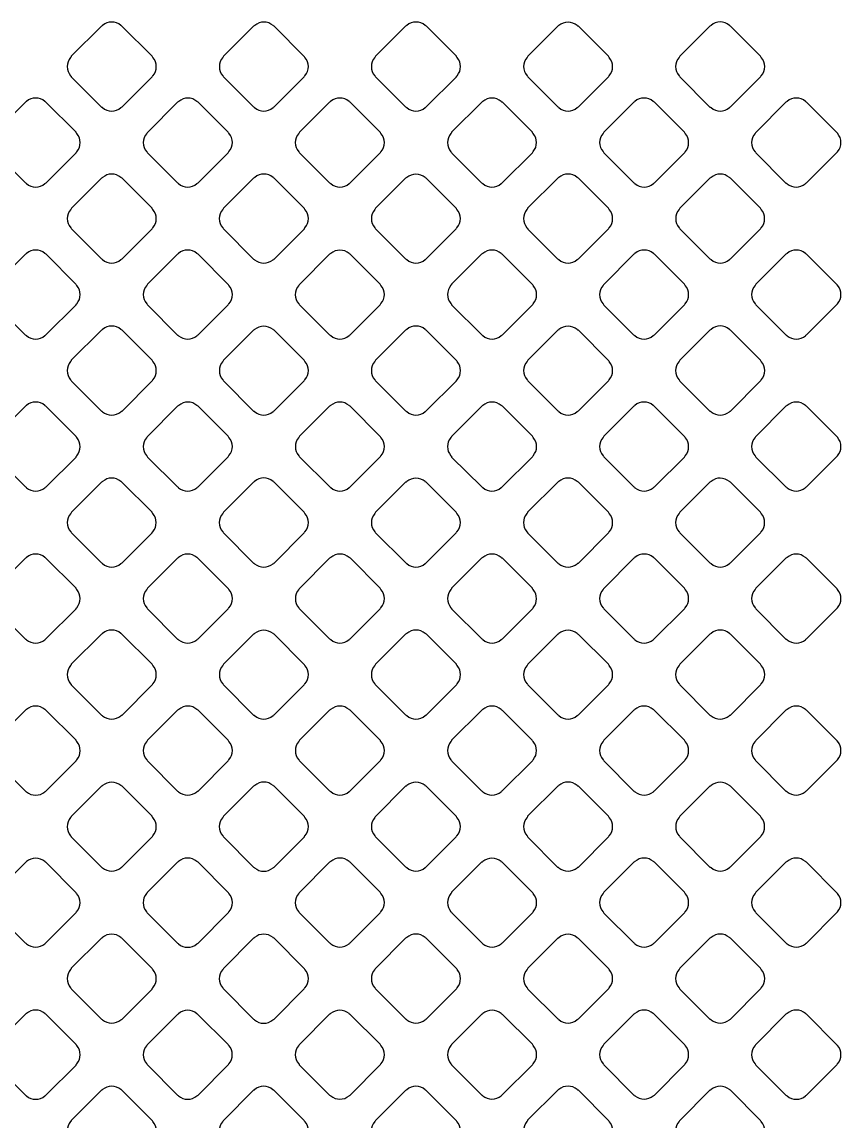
# Model space of a CAD drawing. Header units: millimetres. Extents: x 3440 to 3572, y 2 to 96.
# Drawn here: x 3534.139 to 3535.3, y 64.513 to 66.072 of the extents above; entities that cross this region are included whole.
import ezdxf

# ---------------------------------------------------------------- set-up
doc = ezdxf.new("R2010")
doc.units = ezdxf.units.MM
doc.header["$LTSCALE"] = 23.1
doc.layers.add('gbr-dxf', color=7, linetype='CONTINUOUS')

msp = doc.modelspace()

# ---------------------------------------------------------------- linework, layer by layer
at = {"layer": 'gbr-dxf', "linetype": 'Continuous'}
for points in [[(3534.2084, 65.9954, -0.095756), (3534.2093, 65.9937), (3534.2521, 65.951, -0.091646), (3534.2536, 65.9501, 0.379731), (3534.2796, 65.9501, -0.09572), (3534.2812, 65.9511), (3534.3238, 65.9937, -0.096266), (3534.3248, 65.9953, 0.379731), (3534.3248, 66.0213, -0.100254), (3534.3238, 66.023), (3534.2811, 66.0657, -0.087638), (3534.2796, 66.0666, 0.379731), (3534.2537, 66.0666, -0.096265), (3534.252, 66.0657), (3534.2093, 66.023, -0.095916), (3534.2084, 66.0213, 0.379731)], [(3534.424, 66.0213, 0.379214), (3534.424, 65.9953, -0.095956), (3534.425, 65.9937), (3534.4675, 65.9511, -0.091804), (3534.4691, 65.9502, 0.379672), (3534.4951, 65.9502, -0.096157), (3534.4967, 65.9511), (3534.5393, 65.9938, -0.095602), (3534.5403, 65.9954, 0.379293), (3534.5403, 66.0214, -0.083235), (3534.5394, 66.0228), (3534.4966, 66.0656, -0.087978), (3534.4951, 66.0665, 0.379289), (3534.4692, 66.0665, -0.095866), (3534.4675, 66.0655), (3534.4249, 66.0229, -0.095824)], [(3534.6394, 65.9953, -0.09572), (3534.6403, 65.9937), (3534.6828, 65.9512, -0.107548), (3534.6847, 65.9501, 0.379731), (3534.7107, 65.9501, -0.09572), (3534.7123, 65.9511), (3534.7549, 65.9937, -0.096266), (3534.7559, 65.9954, 0.379731), (3534.7559, 66.0213, -0.10007), (3534.7549, 66.0231), (3534.7124, 66.0656, -0.104442), (3534.7106, 66.0666, 0.379731), (3534.6846, 66.0666, -0.09572), (3534.683, 66.0656), (3534.6403, 66.0229, -0.096266), (3534.6394, 66.0213, 0.379731)], [(3534.8551, 65.9954, -0.095756), (3534.856, 65.9938), (3534.8986, 65.9512, -0.091646), (3534.9002, 65.9502, 0.379731), (3534.9262, 65.9502, -0.09572), (3534.9278, 65.9512), (3534.9703, 65.9937, -0.096266), (3534.9713, 65.9953, 0.379731), (3534.9713, 66.0213, -0.10007), (3534.9703, 66.023), (3534.9279, 66.0654, -0.104246), (3534.9261, 66.0664, 0.379731), (3534.9001, 66.0664, -0.096265), (3534.8985, 66.0655), (3534.856, 66.023, -0.095916), (3534.8551, 66.0214, 0.379731)], [(3535.0704, 65.9954, -0.09512), (3535.0714, 65.9938), (3535.1142, 65.951, -0.091205), (3535.1157, 65.9501, 0.379293), (3535.1417, 65.9501, -0.09572), (3535.1433, 65.9511), (3535.1859, 65.9937, -0.096214), (3535.1869, 65.9953, 0.379672), (3535.1869, 66.0213, -0.100082), (3535.1859, 66.023), (3535.1432, 66.0657, -0.087645), (3535.1417, 66.0667, 0.379293), (3535.1157, 66.0666, -0.095956), (3535.1141, 66.0657), (3535.0714, 66.023, -0.096111), (3535.0704, 66.0213, 0.379321)], [(3534.1007, 65.8877, -0.091745), (3534.1016, 65.8861), (3534.1444, 65.8433, -0.087516), (3534.1459, 65.8424, 0.379731), (3534.1719, 65.8424, -0.09572), (3534.1735, 65.8434), (3534.216, 65.8859, -0.096266), (3534.217, 65.8875, 0.379731), (3534.217, 65.9135, -0.103612), (3534.216, 65.9153), (3534.1734, 65.9579, -0.091964), (3534.1718, 65.9588, 0.379731), (3534.1458, 65.9588, -0.096265), (3534.1442, 65.9578), (3534.1016, 65.9153, -0.095916), (3534.1007, 65.9137, 0.379731)], [(3534.3162, 65.8875, -0.091663), (3534.3171, 65.886), (3534.3598, 65.8433, -0.086956), (3534.3613, 65.8424, 0.379731), (3534.3873, 65.8424, -0.096265), (3534.3889, 65.8433), (3534.4316, 65.8861, -0.095916), (3534.4326, 65.8877, 0.379731), (3534.4326, 65.9137, -0.087748), (3534.4317, 65.9152), (3534.389, 65.9578, -0.092126), (3534.3874, 65.9588, 0.379731), (3534.3615, 65.9588, -0.09572), (3534.3598, 65.9578), (3534.3171, 65.9151, -0.096266), (3534.3162, 65.9135, 0.379731)], [(3534.5316, 65.8876, -0.09148), (3534.5326, 65.8861), (3534.5752, 65.8434, -0.103498), (3534.577, 65.8424, 0.379293), (3534.603, 65.8424, -0.095956), (3534.6046, 65.8434), (3534.6471, 65.8859, -0.096266), (3534.6481, 65.8875, 0.379731), (3534.6481, 65.9135, -0.087314), (3534.6472, 65.915), (3534.6044, 65.9578, -0.092072), (3534.6028, 65.9588, 0.379289), (3534.5768, 65.9588, -0.095506), (3534.5752, 65.9578), (3534.5326, 65.9152, -0.095602), (3534.5316, 65.9136, 0.378906)], [(3534.7473, 65.8876, -0.107762), (3534.7483, 65.8857), (3534.7906, 65.8434, -0.104018), (3534.7924, 65.8424, 0.379731), (3534.8183, 65.8424, -0.09572), (3534.82, 65.8434), (3534.8626, 65.886, -0.095916), (3534.8636, 65.8877, 0.379731), (3534.8636, 65.9136, -0.103999), (3534.8626, 65.9154), (3534.8203, 65.9577, -0.108029), (3534.8184, 65.9587, 0.379731), (3534.7924, 65.9587, -0.09572), (3534.7908, 65.9578), (3534.7482, 65.9152, -0.095916), (3534.7473, 65.9135, 0.379731)], [(3534.9627, 65.8877, -0.09148), (3534.9637, 65.8861), (3535.0065, 65.8433, -0.086956), (3535.008, 65.8424, 0.379293), (3535.034, 65.8424, -0.095956), (3535.0356, 65.8434), (3535.0781, 65.8859, -0.096266), (3535.0791, 65.8875, 0.379731), (3535.0791, 65.9135, -0.10399), (3535.078, 65.9153), (3535.0355, 65.9579, -0.092623), (3535.0339, 65.9588, 0.379672), (3535.0079, 65.9588, -0.095612), (3535.0063, 65.9579), (3534.9637, 65.9153, -0.095602), (3534.9627, 65.9136, 0.378906)], [(3535.1782, 65.8875, -0.09148), (3535.1792, 65.886), (3535.2219, 65.8432, -0.0873), (3535.2234, 65.8423, 0.379287), (3535.2493, 65.8423, -0.095612), (3535.2509, 65.8433), (3535.2942, 65.8866, -0.077673), (3535.2949, 65.8876, 0.379542), (3535.2948, 65.9138, -0.065364), (3535.2943, 65.9146), (3535.2511, 65.9578, -0.091913), (3535.2495, 65.9588, 0.379731), (3535.2235, 65.9588, -0.09572), (3535.2219, 65.9578), (3535.1792, 65.9151, -0.096332), (3535.1782, 65.9135, 0.379289)], [(3534.2085, 65.7799, -0.091558), (3534.2094, 65.7783), (3534.2521, 65.7356, -0.087515), (3534.2536, 65.7347, 0.379731), (3534.2796, 65.7347, -0.096265), (3534.2812, 65.7357), (3534.3237, 65.7782, -0.095916), (3534.3247, 65.7798, 0.379731), (3534.3247, 65.8058, -0.104215), (3534.3237, 65.8076), (3534.2812, 65.85, -0.091913), (3534.2796, 65.851, 0.379731), (3534.2537, 65.851, -0.09572), (3534.252, 65.85), (3534.2095, 65.8075, -0.096266), (3534.2085, 65.8058, 0.379731)], [(3534.4239, 65.7798, -0.091558), (3534.4248, 65.7783), (3534.4676, 65.7354, -0.087516), (3534.4691, 65.7345, 0.379289), (3534.4951, 65.7345, -0.095866), (3534.4967, 65.7355), (3534.5395, 65.7783, -0.095602), (3534.5404, 65.7799, 0.378894), (3534.5404, 65.8058, -0.087284), (3534.5395, 65.8073), (3534.4967, 65.8502, -0.09197), (3534.4951, 65.8511, 0.37925), (3534.4692, 65.8511, -0.096625), (3534.4675, 65.8501), (3534.4248, 65.8074, -0.096266), (3534.4239, 65.8058, 0.379731)], [(3534.6395, 65.7798, -0.091663), (3534.6404, 65.7782), (3534.6829, 65.7358, -0.103446), (3534.6847, 65.7347, 0.379731), (3534.7107, 65.7347, -0.096265), (3534.7123, 65.7357), (3534.7548, 65.7782, -0.095916), (3534.7558, 65.7799, 0.379731), (3534.7558, 65.8058, -0.087549), (3534.7549, 65.8073), (3534.7122, 65.85, -0.091913), (3534.7106, 65.8509, 0.379731), (3534.6846, 65.8509, -0.09572), (3534.683, 65.85), (3534.6405, 65.8074, -0.096266), (3534.6395, 65.8058, 0.379731)], [(3534.8549, 65.7799, -0.107077), (3534.856, 65.778), (3534.8984, 65.7356, -0.103498), (3534.9002, 65.7346, 0.379293), (3534.9262, 65.7346, -0.095956), (3534.9278, 65.7356), (3534.9704, 65.7782, -0.096023), (3534.9714, 65.7798, 0.379672), (3534.9714, 65.8058, -0.104099), (3534.9704, 65.8076), (3534.928, 65.85, -0.107363), (3534.9261, 65.8511, 0.379214), (3534.9001, 65.851, -0.096625), (3534.8985, 65.8501), (3534.8559, 65.8075, -0.096332), (3534.8549, 65.8058, 0.379289)], [(3535.0706, 65.7799, -0.091685), (3535.0715, 65.7783), (3535.1142, 65.7356, -0.086956), (3535.1157, 65.7347, 0.379731), (3535.1417, 65.7347, -0.096265), (3535.1433, 65.7357), (3535.1858, 65.7782, -0.095916), (3535.1868, 65.7798, 0.379731), (3535.1868, 65.8058, -0.104215), (3535.1857, 65.8076), (3535.1433, 65.85, -0.091964), (3535.1417, 65.851, 0.379731), (3535.1157, 65.851, -0.095756), (3535.1141, 65.85), (3535.0715, 65.8075, -0.095628), (3535.0706, 65.8058, 0.379731)], [(3534.1007, 65.672, -0.103621), (3534.1017, 65.6702), (3534.1441, 65.6279, -0.09979), (3534.1458, 65.6269, 0.379731), (3534.1718, 65.6269, -0.09572), (3534.1734, 65.6278), (3534.216, 65.6705, -0.096266), (3534.217, 65.6721, 0.379731), (3534.217, 65.6981, -0.107718), (3534.2159, 65.6999), (3534.1736, 65.7423, -0.095916), (3534.1719, 65.7433, 0.379731), (3534.146, 65.7433, -0.096265), (3534.1443, 65.7423), (3534.1016, 65.6996, -0.095916), (3534.1007, 65.698, 0.379731)], [(3534.3162, 65.6721, -0.087314), (3534.3171, 65.6707), (3534.36, 65.6277, -0.083056), (3534.3614, 65.6268, 0.379731), (3534.3874, 65.6268, -0.09572), (3534.389, 65.6278), (3534.4316, 65.6704, -0.096266), (3534.4326, 65.6721, 0.379731), (3534.4326, 65.698, -0.092139), (3534.4316, 65.6996), (3534.3889, 65.7423, -0.096558), (3534.3873, 65.7433, 0.379731), (3534.3613, 65.7433, -0.09572), (3534.3597, 65.7423), (3534.3171, 65.6997, -0.096266), (3534.3162, 65.6981, 0.379731)], [(3534.5316, 65.6979, 0.379293), (3534.5317, 65.672, -0.087809), (3534.5326, 65.6705), (3534.5752, 65.6279, -0.100115), (3534.5769, 65.6269, 0.379289), (3534.6028, 65.6269, -0.095506), (3534.6045, 65.6279), (3534.6471, 65.6705, -0.095602), (3534.6481, 65.6722, 0.379293), (3534.6481, 65.6981, -0.09253), (3534.6471, 65.6997), (3534.6046, 65.7423, -0.096322), (3534.6029, 65.7432, 0.379506), (3534.577, 65.7432, -0.098229), (3534.5753, 65.7422), (3534.5326, 65.6996, -0.095796)], [(3534.7472, 65.6722, -0.103123), (3534.7482, 65.6704), (3534.7908, 65.6279, -0.09904), (3534.7925, 65.6269, 0.379293), (3534.8185, 65.6269, -0.09572), (3534.8201, 65.6279), (3534.8626, 65.6704, -0.096214), (3534.8636, 65.672, 0.379703), (3534.8636, 65.698, -0.09185), (3534.8627, 65.6995), (3534.8199, 65.7423, -0.095895), (3534.8183, 65.7432, 0.379293), (3534.7923, 65.7432, -0.096265), (3534.7907, 65.7422), (3534.7482, 65.6998, -0.096111), (3534.7473, 65.6982, 0.379321)], [(3534.9627, 65.672, -0.103612), (3534.9638, 65.6702), (3535.0061, 65.6279, -0.09979), (3535.0079, 65.6269, 0.379731), (3535.0338, 65.6269, -0.09572), (3535.0355, 65.6278), (3535.0781, 65.6705, -0.096266), (3535.0791, 65.6721, 0.379731), (3535.0791, 65.6981, -0.108042), (3535.078, 65.7), (3535.0357, 65.7423, -0.096558), (3535.034, 65.7433, 0.379731), (3535.008, 65.7433, -0.09572), (3535.0064, 65.7423), (3534.9637, 65.6996, -0.096266), (3534.9627, 65.698, 0.379731)], [(3535.1782, 65.6981, 0.379293), (3535.1782, 65.6721, -0.087809), (3535.1792, 65.6707), (3535.2221, 65.6277, -0.082892), (3535.2235, 65.6268, 0.379731), (3535.2495, 65.6268, -0.09572), (3535.2511, 65.6278), (3535.2942, 65.6709, -0.078611), (3535.2948, 65.6719, 0.379559), (3535.2949, 65.6982, -0.071428), (3535.2943, 65.699), (3535.251, 65.7423, -0.095585), (3535.2494, 65.7433, 0.379287), (3535.2234, 65.7433, -0.096157), (3535.2218, 65.7423), (3535.1792, 65.6997, -0.095796)], [(3534.2084, 65.5643, -0.103612), (3534.2094, 65.5625), (3534.2519, 65.52, -0.09979), (3534.2536, 65.519, 0.379731), (3534.2796, 65.519, -0.09572), (3534.2812, 65.52), (3534.3238, 65.5626, -0.096266), (3534.3248, 65.5643, 0.379731), (3534.3248, 65.5903, -0.107718), (3534.3238, 65.5921), (3534.2813, 65.6346, -0.096266), (3534.2796, 65.6356, 0.379731), (3534.2537, 65.6356, -0.09572), (3534.252, 65.6346), (3534.2093, 65.5919, -0.096266), (3534.2084, 65.5903, 0.379731)], [(3534.424, 65.5643, -0.087549), (3534.4249, 65.5628), (3534.4677, 65.52, -0.083056), (3534.4691, 65.5191, 0.379731), (3534.4951, 65.5191, -0.09572), (3534.4967, 65.5201), (3534.5393, 65.5627, -0.096266), (3534.5403, 65.5644, 0.379731), (3534.5403, 65.5903, -0.091558), (3534.5393, 65.5919), (3534.4968, 65.6345, -0.095916), (3534.4951, 65.6354, 0.379731), (3534.4691, 65.6354, -0.096265), (3534.4675, 65.6345), (3534.425, 65.5919, -0.095916), (3534.424, 65.5903, 0.379731)], [(3534.6393, 65.5902, 0.379293), (3534.6394, 65.5643, -0.087748), (3534.6403, 65.5628), (3534.683, 65.5201, -0.09979), (3534.6847, 65.5191, 0.379731), (3534.7107, 65.5191, -0.09572), (3534.7123, 65.5201), (3534.7549, 65.5627, -0.096332), (3534.7559, 65.5643, 0.379289), (3534.7559, 65.5903, -0.092061), (3534.755, 65.5918), (3534.7122, 65.6346, -0.096227), (3534.7106, 65.6356, 0.379287), (3534.6847, 65.6356, -0.095612), (3534.683, 65.6346), (3534.6403, 65.5919, -0.095602)], [(3534.8551, 65.5903, 0.379293), (3534.8551, 65.5644, -0.103917), (3534.8561, 65.5626), (3534.8985, 65.5202, -0.100335), (3534.9002, 65.5192, 0.379672), (3534.9261, 65.5192, -0.095612), (3534.9278, 65.5201), (3534.9703, 65.5627, -0.095602), (3534.9713, 65.5643, 0.379293), (3534.9713, 65.5903, -0.091954), (3534.9703, 65.5918), (3534.9278, 65.6344, -0.096214), (3534.9261, 65.6354, 0.379672), (3534.9002, 65.6354, -0.095612), (3534.8985, 65.6344), (3534.856, 65.5919, -0.095602)], [(3535.0704, 65.5643, -0.104215), (3535.0715, 65.5625), (3535.114, 65.52, -0.099696), (3535.1157, 65.519, 0.379731), (3535.1417, 65.519, -0.096265), (3535.1433, 65.52), (3535.1859, 65.5626, -0.095916), (3535.1869, 65.5643, 0.379731), (3535.1869, 65.5903, -0.107999), (3535.1858, 65.5921), (3535.1433, 65.6346, -0.096121), (3535.1417, 65.6356, 0.379731), (3535.1157, 65.6356, -0.09572), (3535.1141, 65.6346), (3535.0714, 65.5919, -0.095916), (3535.0704, 65.5903, 0.379731)], [(3534.1007, 65.4826, 0.379293), (3534.1007, 65.4566, -0.100032), (3534.1017, 65.4549), (3534.1443, 65.4123, -0.095916), (3534.1459, 65.4113, 0.379289), (3534.1719, 65.4113, -0.095506), (3534.1735, 65.4123), (3534.216, 65.4548, -0.095602), (3534.217, 65.4565, 0.379293), (3534.217, 65.4824, -0.095956), (3534.216, 65.4841), (3534.1732, 65.5269, -0.08348), (3534.1718, 65.5278, 0.379672), (3534.1459, 65.5278, -0.095612), (3534.1442, 65.5268), (3534.1016, 65.4842, -0.095796)], [(3534.3162, 65.4565, -0.099812), (3534.3172, 65.4548), (3534.3596, 65.4123, -0.095628), (3534.3613, 65.4113, 0.379731), (3534.3873, 65.4113, -0.096265), (3534.3889, 65.4123), (3534.4316, 65.455, -0.095916), (3534.4326, 65.4567, 0.379731), (3534.4326, 65.4826, -0.096265), (3534.4316, 65.4843), (3534.3891, 65.5267, -0.09979), (3534.3874, 65.5277, 0.379731), (3534.3615, 65.5277, -0.09572), (3534.3598, 65.5268), (3534.3171, 65.4841, -0.096266), (3534.3162, 65.4825, 0.379731)], [(3534.5317, 65.4566, -0.082756), (3534.5325, 65.4552), (3534.5754, 65.4124, -0.096266), (3534.577, 65.4114, 0.379731), (3534.603, 65.4114, -0.09572), (3534.6046, 65.4124), (3534.6471, 65.4549, -0.096266), (3534.6481, 65.4565, 0.379731), (3534.6481, 65.4825, -0.09572), (3534.6471, 65.4841), (3534.6045, 65.5267, -0.09979), (3534.6028, 65.5277, 0.379731), (3534.5768, 65.5277, -0.09572), (3534.5752, 65.5267), (3534.5326, 65.4842, -0.096266), (3534.5317, 65.4826, 0.379731)], [(3534.7472, 65.4566, -0.099713), (3534.7482, 65.4548), (3534.7908, 65.4123, -0.095602), (3534.7924, 65.4114, 0.379293), (3534.8183, 65.4114, -0.095956), (3534.82, 65.4123), (3534.8626, 65.455, -0.095916), (3534.8636, 65.4566, 0.379731), (3534.8636, 65.4826, -0.096265), (3534.8626, 65.4842), (3534.8201, 65.5267, -0.100254), (3534.8184, 65.5277, 0.379672), (3534.7925, 65.5277, -0.095612), (3534.7908, 65.5267), (3534.7482, 65.4841, -0.095296), (3534.7472, 65.4825, 0.379239)], [(3534.9627, 65.4826, 0.379293), (3534.9627, 65.4566, -0.100032), (3534.9637, 65.4549), (3535.0063, 65.4123, -0.096314), (3535.008, 65.4113, 0.379672), (3535.0339, 65.4113, -0.096157), (3535.0356, 65.4123), (3535.0781, 65.4548, -0.095796), (3535.0791, 65.4565, 0.379293), (3535.0791, 65.4824, -0.096625), (3535.0781, 65.4841), (3535.0353, 65.5269, -0.083134), (3535.0339, 65.5278, 0.379289), (3535.0079, 65.5278, -0.095506), (3535.0063, 65.5268), (3534.9637, 65.4842, -0.095796)], [(3535.1782, 65.4565, -0.100032), (3535.1792, 65.4548), (3535.2217, 65.4123, -0.096266), (3535.2234, 65.4113, 0.379731), (3535.2493, 65.4113, -0.09572), (3535.251, 65.4123), (3535.2942, 65.4555, -0.077981), (3535.2948, 65.4565, 0.379784), (3535.2948, 65.4828, -0.081594), (3535.2942, 65.4838), (3535.2512, 65.5267, -0.09979), (3535.2495, 65.5277, 0.379731), (3535.2235, 65.5277, -0.09572), (3535.2219, 65.5268), (3535.1792, 65.4841, -0.096266), (3535.1782, 65.4825, 0.379731)], [(3534.2085, 65.3748, 0.379293), (3534.2085, 65.3488, -0.099964), (3534.2095, 65.3471), (3534.252, 65.3046, -0.096332), (3534.2536, 65.3037, 0.379289), (3534.2796, 65.3036, -0.095506), (3534.2812, 65.3046), (3534.3237, 65.3471, -0.095796), (3534.3247, 65.3488, 0.379293), (3534.3247, 65.3747, -0.096248), (3534.3237, 65.3764), (3534.281, 65.4191, -0.083559), (3534.2796, 65.42, 0.379703), (3534.2537, 65.42, -0.095612), (3534.252, 65.419), (3534.2094, 65.3764, -0.095895)], [(3534.4239, 65.3488, -0.099825), (3534.4249, 65.3471), (3534.4675, 65.3045, -0.096266), (3534.4691, 65.3035, 0.379731), (3534.4951, 65.3035, -0.09572), (3534.4967, 65.3045), (3534.5394, 65.3472, -0.096266), (3534.5404, 65.3488, 0.379731), (3534.5404, 65.3748, -0.096225), (3534.5394, 65.3765), (3534.4968, 65.419, -0.100054), (3534.4951, 65.4201, 0.379731), (3534.4691, 65.4201, -0.096265), (3534.4675, 65.4191), (3534.4248, 65.3764, -0.095916), (3534.4239, 65.3748, 0.379731)], [(3534.6395, 65.3488, -0.082876), (3534.6403, 65.3474), (3534.6831, 65.3046, -0.095602), (3534.6847, 65.3037, 0.379293), (3534.7107, 65.3037, -0.095956), (3534.7123, 65.3047), (3534.7548, 65.3472, -0.096332), (3534.7558, 65.3488, 0.379289), (3534.7558, 65.3748, -0.09601), (3534.7548, 65.3764), (3534.7123, 65.4189, -0.099849), (3534.7106, 65.4199, 0.379214), (3534.6846, 65.4199, -0.095956), (3534.683, 65.4189), (3534.6405, 65.3764, -0.096023), (3534.6395, 65.3747, 0.379672)], [(3534.8549, 65.3488, -0.099825), (3534.8559, 65.3471), (3534.8985, 65.3045, -0.095916), (3534.9002, 65.3035, 0.379731), (3534.9262, 65.3035, -0.096265), (3534.9278, 65.3045), (3534.9704, 65.3472, -0.096266), (3534.9714, 65.3488, 0.379731), (3534.9714, 65.3748, -0.09572), (3534.9704, 65.3764), (3534.9278, 65.419, -0.100054), (3534.9261, 65.42, 0.379731), (3534.9001, 65.42, -0.096265), (3534.8985, 65.419), (3534.8559, 65.3765, -0.095916), (3534.8549, 65.3748, 0.379731)], [(3535.0705, 65.3488, -0.099643), (3535.0715, 65.3471), (3535.1141, 65.3046, -0.095796), (3535.1157, 65.3036, 0.379293), (3535.1417, 65.3037, -0.09572), (3535.1433, 65.3046), (3535.1858, 65.3471, -0.096266), (3535.1868, 65.3488, 0.379731), (3535.1868, 65.3747, -0.096225), (3535.1858, 65.3764), (3535.1431, 65.4191, -0.083733), (3535.1417, 65.4199, 0.379229), (3535.1158, 65.42, -0.095506), (3535.1141, 65.419), (3535.0715, 65.3764, -0.095602), (3535.0705, 65.3748, 0.378815)], [(3534.1007, 65.241, -0.091558), (3534.1016, 65.2394), (3534.1443, 65.1967, -0.087516), (3534.1458, 65.1958, 0.379731), (3534.1718, 65.1958, -0.09572), (3534.1734, 65.1968), (3534.216, 65.2394, -0.096266), (3534.217, 65.2411, 0.379731), (3534.217, 65.267, -0.100032), (3534.216, 65.2688), (3534.1734, 65.3113, -0.087515), (3534.1719, 65.3123, 0.379731), (3534.146, 65.3123, -0.096265), (3534.1443, 65.3113), (3534.1016, 65.2686, -0.096121), (3534.1007, 65.267, 0.379731)], [(3534.3162, 65.2411, -0.09572), (3534.3171, 65.2395), (3534.3598, 65.1967, -0.091913), (3534.3614, 65.1958, 0.379731), (3534.3874, 65.1958, -0.09572), (3534.389, 65.1968), (3534.4316, 65.2394, -0.096266), (3534.4326, 65.241, 0.379731), (3534.4326, 65.267, -0.083522), (3534.4317, 65.2684), (3534.3888, 65.3113, -0.087639), (3534.3873, 65.3122, 0.379731), (3534.3613, 65.3122, -0.09572), (3534.3597, 65.3113), (3534.3171, 65.2687, -0.096266), (3534.3162, 65.2671, 0.379731)], [(3534.5317, 65.2409, -0.09572), (3534.5326, 65.2393), (3534.575, 65.1969, -0.108008), (3534.5769, 65.1959, 0.379672), (3534.6028, 65.1959, -0.095612), (3534.6045, 65.1968), (3534.6471, 65.2395, -0.095602), (3534.6481, 65.2411, 0.378906), (3534.6481, 65.2671, -0.099534), (3534.6471, 65.2688), (3534.6047, 65.3112, -0.103498), (3534.6029, 65.3122, 0.379293), (3534.5769, 65.3122, -0.095956), (3534.5753, 65.3112), (3534.5326, 65.2686, -0.096266), (3534.5317, 65.2669, 0.379731)], [(3534.7473, 65.2411, -0.096265), (3534.7482, 65.2395), (3534.7909, 65.1968, -0.091703), (3534.7925, 65.1959, 0.379731), (3534.8185, 65.1959, -0.096265), (3534.8201, 65.1968), (3534.8626, 65.2393, -0.095916), (3534.8636, 65.241, 0.379731), (3534.8636, 65.2669, -0.100082), (3534.8626, 65.2687), (3534.8201, 65.3112, -0.103868), (3534.8183, 65.3122, 0.379731), (3534.7923, 65.3122, -0.096265), (3534.7907, 65.3112), (3534.7482, 65.2688, -0.095916), (3534.7473, 65.2671, 0.379731)], [(3534.9627, 65.241, -0.09572), (3534.9637, 65.2394), (3535.0063, 65.1968, -0.092072), (3535.0079, 65.1958, 0.379289), (3535.0338, 65.1958, -0.095506), (3535.0354, 65.1968), (3535.0781, 65.2395, -0.095602), (3535.0791, 65.2411, 0.378906), (3535.0791, 65.267, -0.099534), (3535.0781, 65.2687), (3535.0355, 65.3114, -0.086956), (3535.034, 65.3123, 0.379293), (3535.008, 65.3123, -0.095956), (3535.0064, 65.3113), (3534.9637, 65.2686, -0.096266), (3534.9627, 65.267, 0.379731)], [(3535.1782, 65.2411, -0.096265), (3535.1792, 65.2395), (3535.2219, 65.1967, -0.091913), (3535.2235, 65.1958, 0.379731), (3535.2495, 65.1958, -0.09572), (3535.2511, 65.1968), (3535.2942, 65.2399, -0.078583), (3535.2948, 65.2409, 0.379964), (3535.2948, 65.2671, -0.057554), (3535.2944, 65.2678), (3535.2509, 65.3113, -0.087515), (3535.2494, 65.3122, 0.379731), (3535.2234, 65.3122, -0.096265), (3535.2218, 65.3113), (3535.1792, 65.2687, -0.095916), (3535.1782, 65.2671, 0.379731)], [(3534.2084, 65.1333, -0.091558), (3534.2093, 65.1317), (3534.2521, 65.0889, -0.087516), (3534.2536, 65.088, 0.379731), (3534.2796, 65.088, -0.09572), (3534.2812, 65.089), (3534.3238, 65.1316, -0.096266), (3534.3248, 65.1332, 0.379731), (3534.3248, 65.1592, -0.100032), (3534.3238, 65.1609), (3534.2811, 65.2036, -0.087516), (3534.2796, 65.2046, 0.379731), (3534.2537, 65.2046, -0.09572), (3534.252, 65.2036), (3534.2093, 65.1609, -0.096266), (3534.2084, 65.1593, 0.379731)], [(3534.424, 65.1333, -0.095649), (3534.4249, 65.1317), (3534.4676, 65.089, -0.091364), (3534.4691, 65.0881, 0.379293), (3534.4951, 65.0881, -0.095956), (3534.4967, 65.0891), (3534.5393, 65.1317, -0.096332), (3534.5403, 65.1333, 0.379289), (3534.5403, 65.1593, -0.082704), (3534.5394, 65.1607), (3534.4966, 65.2035, -0.08752), (3534.4951, 65.2044, 0.379293), (3534.4691, 65.2044, -0.09572), (3534.4675, 65.2034), (3534.425, 65.1609, -0.096214), (3534.424, 65.1592, 0.379703)], [(3534.6394, 65.1332, -0.095973), (3534.6403, 65.1316), (3534.6828, 65.0891, -0.107817), (3534.6847, 65.0881, 0.379506), (3534.7106, 65.0881, -0.098229), (3534.7123, 65.089), (3534.755, 65.1317, -0.095796), (3534.7559, 65.1333, 0.379293), (3534.7559, 65.1593, -0.10047), (3534.7549, 65.161), (3534.7124, 65.2035, -0.104264), (3534.7106, 65.2045, 0.379289), (3534.6847, 65.2045, -0.095506), (3534.683, 65.2036), (3534.6403, 65.1609, -0.098), (3534.6394, 65.1592, 0.379506)], [(3534.8551, 65.1333, -0.09572), (3534.856, 65.1317), (3534.8986, 65.0891, -0.091913), (3534.9002, 65.0882, 0.379731), (3534.9262, 65.0882, -0.09572), (3534.9278, 65.0891), (3534.9703, 65.1316, -0.096266), (3534.9713, 65.1333, 0.379731), (3534.9713, 65.1592, -0.100032), (3534.9703, 65.161), (3534.9279, 65.2033, -0.104018), (3534.9261, 65.2044, 0.379731), (3534.9001, 65.2044, -0.09572), (3534.8985, 65.2034), (3534.856, 65.1609, -0.096266), (3534.8551, 65.1593, 0.379731)], [(3535.0704, 65.1592, 0.379214), (3535.0704, 65.1333, -0.096625), (3535.0714, 65.1317), (3535.1141, 65.0889, -0.091737), (3535.1157, 65.088, 0.379289), (3535.1416, 65.088, -0.095866), (3535.1433, 65.089), (3535.1859, 65.1316, -0.095796), (3535.1869, 65.1333, 0.379293), (3535.1869, 65.1592, -0.10047), (3535.1859, 65.1609), (3535.1432, 65.2036, -0.087857), (3535.1417, 65.2046, 0.379672), (3535.1158, 65.2046, -0.096157), (3535.1141, 65.2036), (3535.0714, 65.1609, -0.095602)], [(3534.1005, 65.0255, -0.09148), (3534.1015, 65.0239), (3534.1443, 64.9811, -0.0873), (3534.1458, 64.9802, 0.379287), (3534.1717, 64.9802, -0.095612), (3534.1734, 64.9811), (3534.216, 65.0238, -0.095602), (3534.217, 65.0254, 0.379293), (3534.217, 65.0514, -0.103917), (3534.216, 65.0532), (3534.1734, 65.0958, -0.091964), (3534.1718, 65.0967, 0.379731), (3534.1458, 65.0967, -0.096265), (3534.1442, 65.0958), (3534.1015, 65.0531, -0.096332), (3534.1005, 65.0514, 0.379289)], [(3534.3161, 65.0255, -0.08701), (3534.3171, 65.024), (3534.3599, 64.9811, -0.08232), (3534.3613, 64.9803, 0.379276), (3534.3872, 64.9803, -0.095612), (3534.3889, 64.9812), (3534.4316, 65.024, -0.095796), (3534.4326, 65.0256, 0.379293), (3534.4326, 65.0516, -0.08798), (3534.4317, 65.0531), (3534.389, 65.0958, -0.092126), (3534.3874, 65.0967, 0.379731), (3534.3615, 65.0967, -0.09572), (3534.3598, 65.0957), (3534.3171, 65.0531, -0.095819), (3534.3162, 65.0514, 0.379289)], [(3534.5317, 65.0255, -0.091685), (3534.5326, 65.024), (3534.5752, 64.9814, -0.103868), (3534.577, 64.9804, 0.379731), (3534.603, 64.9804, -0.096265), (3534.6046, 64.9813), (3534.6471, 65.0238, -0.095916), (3534.6481, 65.0255, 0.379731), (3534.6481, 65.0514, -0.087343), (3534.6472, 65.0529), (3534.6044, 65.0957, -0.091964), (3534.6028, 65.0967, 0.379731), (3534.5768, 65.0967, -0.096265), (3534.5752, 65.0957), (3534.5326, 65.0532, -0.095916), (3534.5317, 65.0515, 0.379731)], [(3534.7472, 65.0515, 0.37925), (3534.7473, 65.0255, -0.108195), (3534.7483, 65.0236), (3534.7906, 64.9814, -0.104558), (3534.7924, 64.9803, 0.379612), (3534.8183, 64.9803, -0.095612), (3534.8199, 64.9813), (3534.8626, 65.024, -0.095602), (3534.8636, 65.0256, 0.37925), (3534.8636, 65.0515, -0.104293), (3534.8625, 65.0533), (3534.8203, 65.0956, -0.108174), (3534.8184, 65.0967, 0.379229), (3534.7925, 65.0967, -0.095506), (3534.7908, 65.0957), (3534.7482, 65.0531, -0.095602)], [(3534.9627, 65.0256, -0.091685), (3534.9637, 65.024), (3535.0065, 64.9812, -0.0873), (3535.008, 64.9803, 0.379731), (3535.034, 64.9803, -0.096265), (3535.0356, 64.9813), (3535.0781, 65.0238, -0.095916), (3535.0791, 65.0254, 0.379731), (3535.0791, 65.0514, -0.104215), (3535.078, 65.0532), (3535.0354, 65.0958, -0.091855), (3535.0339, 65.0967, 0.379731), (3535.0079, 65.0967, -0.096265), (3535.0063, 65.0958), (3534.9637, 65.0532, -0.095916), (3534.9627, 65.0516, 0.379731)], [(3535.1782, 65.0514, 0.379293), (3535.1782, 65.0254, -0.091558), (3535.1792, 65.0239), (3535.2219, 64.9812, -0.087516), (3535.2234, 64.9803, 0.379731), (3535.2493, 64.9803, -0.09572), (3535.251, 64.9813), (3535.2942, 65.0245, -0.078925), (3535.2948, 65.0255, 0.379692), (3535.2949, 65.0517, -0.061127), (3535.2944, 65.0525), (3535.251, 65.0958, -0.091753), (3535.2495, 65.0967, 0.379148), (3535.2236, 65.0967, -0.095612), (3535.2219, 65.0958), (3535.1792, 65.053, -0.095796)], [(3534.2084, 64.9176, -0.091558), (3534.2093, 64.9161), (3534.252, 64.8734, -0.087516), (3534.2535, 64.8725, 0.379731), (3534.2795, 64.8725, -0.09572), (3534.2811, 64.8735), (3534.3237, 64.9161, -0.096266), (3534.3247, 64.9177, 0.379731), (3534.3247, 64.9437, -0.10399), (3534.3237, 64.9455), (3534.2812, 64.988, -0.092126), (3534.2796, 64.9889, 0.379731), (3534.2537, 64.9889, -0.09572), (3534.252, 64.9879), (3534.2093, 64.9453, -0.096266), (3534.2084, 64.9436, 0.379731)], [(3534.4239, 64.9178, -0.087415), (3534.4248, 64.9163), (3534.4677, 64.8733, -0.083056), (3534.4691, 64.8725, 0.379672), (3534.4951, 64.8724, -0.096157), (3534.4967, 64.8734), (3534.5395, 64.9162, -0.095602), (3534.5404, 64.9178, 0.379214), (3534.5404, 64.9438, -0.087784), (3534.5395, 64.9453), (3534.4967, 64.9881, -0.092126), (3534.4951, 64.989, 0.379289), (3534.4692, 64.989, -0.095866), (3534.4675, 64.9881), (3534.4249, 64.9454, -0.098209), (3534.4239, 64.9437, 0.379506)], [(3534.6395, 64.9177, -0.091558), (3534.6404, 64.9162), (3534.6829, 64.8737, -0.104018), (3534.6847, 64.8727, 0.379731), (3534.7107, 64.8727, -0.09572), (3534.7123, 64.8736), (3534.7548, 64.9161, -0.096266), (3534.7558, 64.9178, 0.379731), (3534.7558, 64.9437, -0.087314), (3534.7549, 64.9452), (3534.7122, 64.9879, -0.091913), (3534.7106, 64.9889, 0.379731), (3534.6846, 64.9889, -0.09572), (3534.683, 64.9879), (3534.6405, 64.9453, -0.096266), (3534.6395, 64.9437, 0.379731)], [(3534.855, 64.9178, -0.107999), (3534.856, 64.9159), (3534.8984, 64.8735, -0.104584), (3534.9002, 64.8725, 0.379672), (3534.9261, 64.8725, -0.095612), (3534.9278, 64.8735), (3534.9705, 64.9161, -0.095602), (3534.9714, 64.9178, 0.379293), (3534.9714, 64.9437, -0.10451), (3534.9704, 64.9455), (3534.928, 64.9879, -0.107961), (3534.9261, 64.989, 0.379289), (3534.9002, 64.989, -0.095866), (3534.8985, 64.988), (3534.8559, 64.9454, -0.098209), (3534.855, 64.9437, 0.379506)], [(3535.0705, 64.9178, -0.09148), (3535.0715, 64.9162), (3535.1142, 64.8735, -0.08752), (3535.1157, 64.8726, 0.379293), (3535.1417, 64.8726, -0.09572), (3535.1433, 64.8736), (3535.1858, 64.9161, -0.096214), (3535.1868, 64.9177, 0.379703), (3535.1868, 64.9437, -0.104099), (3535.1858, 64.9455), (3535.1432, 64.988, -0.091578), (3535.1417, 64.9889, 0.379293), (3535.1157, 64.9889, -0.095956), (3535.1141, 64.9879), (3535.0715, 64.9454, -0.096332), (3535.0706, 64.9437, 0.379289)], [(3534.1007, 64.81, -0.100266), (3534.1017, 64.8082), (3534.1441, 64.7658, -0.095916), (3534.1458, 64.7648, 0.379731), (3534.1718, 64.7648, -0.095756), (3534.1734, 64.7658), (3534.2159, 64.8083, -0.095958), (3534.2169, 64.8099, 0.379731), (3534.2169, 64.8359, -0.09572), (3534.2159, 64.8375), (3534.1732, 64.8802, -0.083056), (3534.1718, 64.8811, 0.379731), (3534.1458, 64.8811, -0.09572), (3534.1442, 64.8801), (3534.1016, 64.8376, -0.095916), (3534.1007, 64.8359, 0.379731)], [(3534.316, 64.8099, -0.087549), (3534.3169, 64.8085), (3534.3599, 64.7655, -0.082834), (3534.3613, 64.7646, 0.379731), (3534.3873, 64.7646, -0.096265), (3534.3889, 64.7656), (3534.4316, 64.8083, -0.095916), (3534.4326, 64.81, 0.379731), (3534.4326, 64.836, -0.091745), (3534.4316, 64.8375), (3534.3889, 64.8802, -0.096121), (3534.3873, 64.8812, 0.379731), (3534.3613, 64.8812, -0.09572), (3534.3597, 64.8802), (3534.317, 64.8375, -0.095916), (3534.316, 64.8359, 0.379731)], [(3534.5316, 64.8359, 0.379293), (3534.5317, 64.8099, -0.083235), (3534.5325, 64.8085), (3534.5752, 64.7658, -0.096214), (3534.5769, 64.7648, 0.379672), (3534.6028, 64.7648, -0.095612), (3534.6045, 64.7658), (3534.6471, 64.8085, -0.095602), (3534.6481, 64.8101, 0.379293), (3534.6481, 64.8361, -0.091954), (3534.6471, 64.8376), (3534.6046, 64.8802, -0.096332), (3534.6029, 64.8812, 0.379289), (3534.577, 64.8812, -0.095506), (3534.5753, 64.8802), (3534.5326, 64.8375, -0.095602)], [(3534.7473, 64.8101, -0.104215), (3534.7483, 64.8083), (3534.7908, 64.7658, -0.099696), (3534.7925, 64.7648, 0.379731), (3534.8185, 64.7648, -0.096265), (3534.8201, 64.7658), (3534.8626, 64.8083, -0.095916), (3534.8636, 64.8099, 0.379731), (3534.8636, 64.8359, -0.091745), (3534.8626, 64.8375), (3534.8199, 64.8802, -0.095628), (3534.8183, 64.8811, 0.379731), (3534.7923, 64.8811, -0.096265), (3534.7907, 64.8802), (3534.7482, 64.8377, -0.095916), (3534.7473, 64.8361, 0.379731)], [(3534.9627, 64.81, -0.103621), (3534.9637, 64.8082), (3535.0062, 64.7658, -0.101498), (3535.0079, 64.7648, 0.379032), (3535.0338, 64.7648, -0.095973), (3535.0355, 64.7658), (3535.0781, 64.8084, -0.096214), (3535.0791, 64.81, 0.379672), (3535.0791, 64.836, -0.107598), (3535.078, 64.8378), (3535.0356, 64.8803, -0.095602), (3535.034, 64.8812, 0.379293), (3535.008, 64.8812, -0.095956), (3535.0064, 64.8802), (3534.9637, 64.8376, -0.096214), (3534.9627, 64.8359, 0.379672)], [(3535.1782, 64.8101, -0.087314), (3535.1792, 64.8086), (3535.2221, 64.7656, -0.083056), (3535.2235, 64.7648, 0.379731), (3535.2495, 64.7648, -0.09572), (3535.2511, 64.7657), (3535.2942, 64.8089, -0.078583), (3535.2948, 64.8098, 0.379964), (3535.2948, 64.8361, -0.072178), (3535.2942, 64.837), (3535.251, 64.8802, -0.096266), (3535.2494, 64.8812, 0.379731), (3535.2234, 64.8812, -0.09572), (3535.2218, 64.8802), (3535.1792, 64.8377, -0.096266), (3535.1782, 64.836, 0.379731)], [(3534.2084, 64.7023, -0.100032), (3534.2094, 64.7005), (3534.252, 64.6579, -0.095916), (3534.2536, 64.657, 0.379731), (3534.2796, 64.657, -0.096265), (3534.2812, 64.6579), (3534.3237, 64.7004, -0.095916), (3534.3247, 64.7021, 0.379731), (3534.3247, 64.7281, -0.096265), (3534.3237, 64.7297), (3534.2809, 64.7725, -0.083056), (3534.2795, 64.7734, 0.379731), (3534.2535, 64.7734, -0.09572), (3534.2519, 64.7724), (3534.2093, 64.7299, -0.096266), (3534.2084, 64.7282, 0.379731)], [(3534.4239, 64.7021, -0.087314), (3534.4248, 64.7006), (3534.4676, 64.6578, -0.083056), (3534.469, 64.6569, 0.379731), (3534.4949, 64.6569, -0.09572), (3534.4966, 64.6579), (3534.5393, 64.7006, -0.096266), (3534.5403, 64.7023, 0.379731), (3534.5403, 64.7283, -0.091558), (3534.5393, 64.7298), (3534.4968, 64.7724, -0.096266), (3534.4951, 64.7734, 0.379731), (3534.4691, 64.7734, -0.09572), (3534.4675, 64.7724), (3534.4248, 64.7297, -0.096266), (3534.4239, 64.7281, 0.379731)], [(3534.6394, 64.7022, -0.083271), (3534.6402, 64.7008), (3534.6831, 64.658, -0.096023), (3534.6847, 64.657, 0.379672), (3534.7106, 64.657, -0.096157), (3534.7123, 64.658), (3534.755, 64.7006, -0.095796), (3534.7559, 64.7023, 0.379293), (3534.7559, 64.7282, -0.092348), (3534.755, 64.7298), (3534.7123, 64.7725, -0.096423), (3534.7106, 64.7735, 0.379321), (3534.6847, 64.7735, -0.095506), (3534.683, 64.7725), (3534.6403, 64.7298, -0.098209), (3534.6394, 64.7282, 0.379415)], [(3534.8551, 64.7023, -0.103506), (3534.8561, 64.7005), (3534.8985, 64.6581, -0.09904), (3534.9002, 64.6571, 0.379214), (3534.9262, 64.6571, -0.095956), (3534.9278, 64.6581), (3534.9703, 64.7006, -0.096266), (3534.9713, 64.7022, 0.379731), (3534.9713, 64.7282, -0.091558), (3534.9703, 64.7298), (3534.9278, 64.7723, -0.096214), (3534.9261, 64.7733, 0.379672), (3534.9002, 64.7733, -0.095612), (3534.8985, 64.7724), (3534.856, 64.7299, -0.095796), (3534.8551, 64.7282, 0.378815)], [(3535.0704, 64.7023, -0.10399), (3535.0715, 64.7005), (3535.114, 64.658, -0.100054), (3535.1157, 64.657, 0.379731), (3535.1417, 64.657, -0.096265), (3535.1433, 64.6579), (3535.1859, 64.7006, -0.095916), (3535.1869, 64.7022, 0.379731), (3535.1869, 64.7282, -0.107999), (3535.1858, 64.73), (3535.1434, 64.7725, -0.096558), (3535.1417, 64.7735, 0.379731), (3535.1157, 64.7735, -0.09572), (3535.1141, 64.7725), (3535.0714, 64.7299, -0.096266), (3535.0704, 64.7282, 0.379731)], [(3534.1005, 64.5944, -0.095756), (3534.1015, 64.5928), (3534.1442, 64.5501, -0.091964), (3534.1458, 64.5491, 0.379731), (3534.1718, 64.5491, -0.096265), (3534.1734, 64.5501), (3534.216, 64.5927, -0.096266), (3534.217, 64.5944, 0.379731), (3534.217, 64.6204, -0.09572), (3534.216, 64.622), (3534.1732, 64.6648, -0.083121), (3534.1718, 64.6657, 0.379731), (3534.1458, 64.6657, -0.096265), (3534.1442, 64.6647), (3534.1015, 64.622, -0.095916), (3534.1005, 64.6204, 0.379731)], [(3534.3162, 64.5944, -0.09572), (3534.3171, 64.5928), (3534.3597, 64.5502, -0.091913), (3534.3613, 64.5492, 0.379731), (3534.3873, 64.5492, -0.09572), (3534.3889, 64.5502), (3534.4315, 64.5928, -0.096266), (3534.4325, 64.5945, 0.379731), (3534.4325, 64.6204, -0.083522), (3534.4316, 64.6218), (3534.3888, 64.6646, -0.087639), (3534.3873, 64.6655, 0.379731), (3534.3613, 64.6655, -0.09572), (3534.3597, 64.6646), (3534.3171, 64.622, -0.096266), (3534.3162, 64.6204, 0.379731)], [(3534.5315, 64.5944, -0.082756), (3534.5324, 64.593), (3534.5752, 64.5502, -0.095916), (3534.5769, 64.5492, 0.379731), (3534.6028, 64.5492, -0.096265), (3534.6045, 64.5502), (3534.6471, 64.5928, -0.096266), (3534.6481, 64.5944, 0.379731), (3534.6481, 64.6204, -0.096248), (3534.6471, 64.6221), (3534.6045, 64.6646, -0.100054), (3534.6028, 64.6656, 0.379731), (3534.5768, 64.6656, -0.096265), (3534.5752, 64.6647), (3534.5325, 64.622, -0.096266), (3534.5315, 64.6204, 0.379731)], [(3534.7472, 64.6204, 0.379214), (3534.7473, 64.5945, -0.096119), (3534.7482, 64.5928), (3534.7908, 64.5502, -0.091437), (3534.7924, 64.5493, 0.379731), (3534.8183, 64.5493, -0.095756), (3534.82, 64.5503), (3534.8626, 64.5929, -0.096214), (3534.8636, 64.5945, 0.379703), (3534.8636, 64.6205, -0.096157), (3534.8626, 64.6221), (3534.8201, 64.6646, -0.100073), (3534.8184, 64.6656, 0.378815), (3534.7925, 64.6656, -0.095866), (3534.7908, 64.6647), (3534.7482, 64.622, -0.095602)], [(3534.9627, 64.6205, 0.379293), (3534.9627, 64.5946, -0.099964), (3534.9637, 64.5928), (3535.0063, 64.5502, -0.096332), (3535.008, 64.5493, 0.379289), (3535.0339, 64.5492, -0.095506), (3535.0356, 64.5502), (3535.0781, 64.5928, -0.095796), (3535.0791, 64.5944, 0.379293), (3535.0791, 64.6204, -0.09572), (3535.0781, 64.622), (3535.0353, 64.6648, -0.082912), (3535.0339, 64.6657, 0.379155), (3535.008, 64.6657, -0.097612), (3535.0063, 64.6647), (3534.9637, 64.6221, -0.095602)], [(3535.1782, 64.5944, -0.100266), (3535.1792, 64.5927), (3535.2218, 64.5501, -0.096558), (3535.2235, 64.5491, 0.379731), (3535.2495, 64.5491, -0.09572), (3535.2511, 64.5501), (3535.2942, 64.5932, -0.087596), (3535.2949, 64.5944, 0.379879), (3535.2949, 64.6205, -0.088253), (3535.2942, 64.6216), (3535.2512, 64.6647, -0.100054), (3535.2495, 64.6657, 0.379731), (3535.2235, 64.6657, -0.096265), (3535.2219, 64.6647), (3535.1792, 64.622, -0.095916), (3535.1782, 64.6204, 0.379731)], [(3534.2084, 64.4866, -0.09572), (3534.2093, 64.485), (3534.2519, 64.4424, -0.091913), (3534.2535, 64.4414, 0.379731), (3534.2795, 64.4414, -0.09572), (3534.2811, 64.4424), (3534.3237, 64.4851, -0.096266), (3534.3247, 64.4867, 0.379731), (3534.3247, 64.5127, -0.09572), (3534.3237, 64.5143), (3534.281, 64.557, -0.083056), (3534.2796, 64.5579, 0.379731), (3534.2537, 64.5579, -0.09572), (3534.252, 64.5569), (3534.2093, 64.5142, -0.096266), (3534.2084, 64.5126, 0.379731)], [(3534.4239, 64.4867, -0.096265), (3534.4248, 64.4851), (3534.4675, 64.4424, -0.091913), (3534.4691, 64.4414, 0.379731), (3534.4951, 64.4414, -0.09572), (3534.4967, 64.4424), (3534.5393, 64.485, -0.096266), (3534.5403, 64.4866, 0.379731), (3534.5403, 64.5126, -0.082756), (3534.5394, 64.514), (3534.4965, 64.5569, -0.087516), (3534.495, 64.5578, 0.379731), (3534.469, 64.5578, -0.09572), (3534.4674, 64.5569), (3534.4248, 64.5143, -0.095916), (3534.4239, 64.5127, 0.379731)], [(3534.6394, 64.4866, -0.082756), (3534.6402, 64.4852), (3534.6829, 64.4425, -0.096214), (3534.6846, 64.4415, 0.379672), (3534.7105, 64.4415, -0.095612), (3534.7122, 64.4424), (3534.7548, 64.4851, -0.095602), (3534.7558, 64.4868, 0.378906), (3534.7558, 64.5127, -0.09601), (3534.7548, 64.5143), (3534.7123, 64.5568, -0.100073), (3534.7106, 64.5578, 0.379293), (3534.6846, 64.5578, -0.095956), (3534.683, 64.5568), (3534.6403, 64.5142, -0.096266), (3534.6394, 64.5125, 0.379731)], [(3534.8549, 64.4868, -0.09572), (3534.8559, 64.4851), (3534.8986, 64.4424, -0.091913), (3534.9002, 64.4415, 0.379731), (3534.9262, 64.4415, -0.09572), (3534.9278, 64.4424), (3534.9704, 64.4851, -0.096266), (3534.9714, 64.4867, 0.379731), (3534.9714, 64.5127, -0.09572), (3534.9704, 64.5143), (3534.9278, 64.5569, -0.09979), (3534.9261, 64.5579, 0.379731), (3534.9001, 64.5579, -0.09572), (3534.8985, 64.557), (3534.8559, 64.5144, -0.096266), (3534.8549, 64.5127, 0.379731)], [(3535.0705, 64.5127, 0.379293), (3535.0706, 64.4867, -0.099964), (3535.0716, 64.485), (3535.1142, 64.4424, -0.096332), (3535.1158, 64.4414, 0.379289), (3535.1418, 64.4414, -0.095506), (3535.1434, 64.4424), (3535.1859, 64.4849, -0.095602), (3535.1869, 64.4866, 0.379293), (3535.1869, 64.5125, -0.095956), (3535.1859, 64.5142), (3535.1431, 64.557, -0.083403), (3535.1417, 64.5579, 0.379672), (3535.1158, 64.5579, -0.096157), (3535.1141, 64.5569), (3535.0715, 64.5143, -0.095602)]]:
    msp.add_lwpolyline(points, format="xyb", close=True, dxfattribs=at)

doc.saveas('drawing.dxf')
